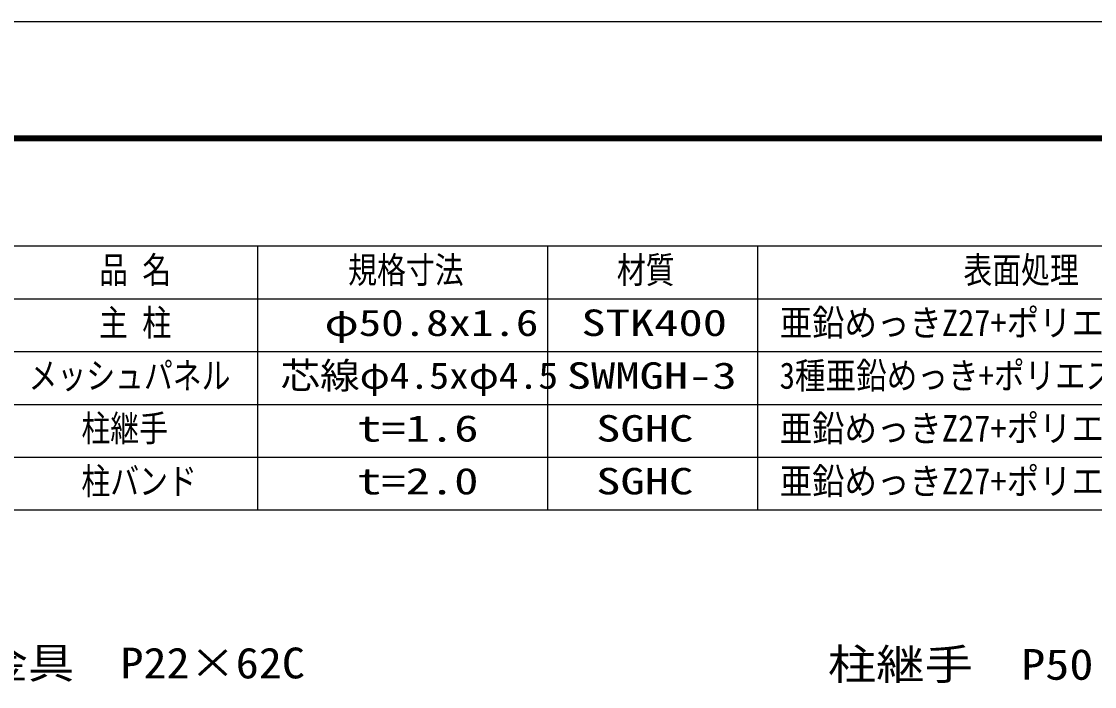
# Model space of a CAD drawing. Units: millimetres, scale not verified. Extents: x -2970 to 2970, y -2100 to 2100.
# Drawn here: x 1144 to 2317, y 1373 to 2100 of the extents above; entities that cross this region are included whole.
import ezdxf
from ezdxf.enums import TextEntityAlignment as Align

# ---------------------------------------------------------------- set-up
doc = ezdxf.new("R2010")
doc.units = ezdxf.units.MM
doc.header["$LTSCALE"] = 10
for name, color, linetype, lineweight in [('0-0_0', 7, 'Continuous', 25), ('0-1_1', 7, 'Continuous', 25), ('0-3_EXTCNT-L', 1, 'Continuous', 25)]:
    doc.layers.add(name, color=color, linetype=linetype, lineweight=lineweight)
doc.styles.add('ＭＳ ゴシック', font='')
doc.styles.get('ＭＳ ゴシック').set_extended_font_data('MS Gothic')

msp = doc.modelspace()

# ---------------------------------------------------------------- linework, layer by layer
at = {"layer": '0-0_0'}
for p, q in [((1026.35, 1854.76), (2578.16, 1854.76)), ((1402.15, 1854.76), (1402.15, 1566.27)), ((1719.39, 1854.76), (1719.39, 1566.27)), ((1948.65, 1854.76), (1948.65, 1566.27)), ((1026.35, 1797.06), (2578.16, 1797.06)), ((1026.35, 1739.36), (2578.16, 1739.36)), ((1026.35, 1681.66), (2578.16, 1681.66)), ((1026.35, 1623.97), (2578.16, 1623.97)), ((1026.35, 1566.27), (2578.16, 1566.27))]:
    msp.add_line(p, q, dxfattribs=at)
at = {"layer": '0-0_0', "color": 3}
msp.add_lwpolyline([(-2970, 2100), (2970, 2100), (2970, -2100), (-2970, -2100)], close=True, dxfattribs=at)
at = {"layer": '0-0_0'}
for points in [[(-2770, 1975), (2770, 1975), (2770, -1975), (-2770, -1975)], [(-2768.75, 1973.75), (2768.75, 1973.75), (2768.75, -1973.75), (-2768.75, -1973.75)], [(-2767.5, 1972.5), (2767.5, 1972.5), (2767.5, -1972.5), (-2767.5, -1972.5)], [(-2766.25, 1971.25), (2766.25, 1971.25), (2766.25, -1971.25), (-2766.25, -1971.25)], [(-2765, 1970), (2765, 1970), (2765, -1970), (-2765, -1970)]]:
    msp.add_lwpolyline(points, close=True, dxfattribs=at)

# ---------------------------------------------------------------- texts
at = {"layer": '0-1_1', "style": 'ＭＳ ゴシック'}
for s, height, width, p in [('品 名', 28.86, 0.8, (1229.2, 1805.4)), ('規格寸法', 28.89, 0.8, (1501.43, 1805.4)), ('材質', 28.89, 0.8, (1795.03, 1805.4)), ('表面処理', 28.89, 0.8, (2173.79, 1805.4)), ('主 柱', 28.86, 0.8, (1229.2, 1747.7)), ('φ50.8x1.6', 28.86, 1.25, (1475.6, 1747.7)), ('STK400', 28.89, 1.35, (1756.28, 1747.7)), ('亜鉛めっきZ27+ポリエステル粉体塗装', 28.89, 0.9, (1972.95, 1747.7)), ('メッシュパネル', 28.89, 0.8, (1152.07, 1690)), ('芯線φ4.5xφ4.5', 28.86, 1.1, (1427.39, 1690)), ('SWMGH-3', 28.89, 1.35, (1740.29, 1690)), ('3種亜鉛めっき+ポリエステル粉体塗装', 28.86, 0.85, (1972.95, 1690)), ('柱継手', 28.89, 0.8, (1209.83, 1632.31)), ('t=1.6', 28.89, 1.35, (1511.12, 1632.31)), ('SGHC', 28.89, 1.35, (1772.43, 1632.31)), ('亜鉛めっきZ27+ポリエステル粉体塗装', 28.89, 0.9, (1972.95, 1632.31)), ('柱バンド', 28.89, 0.8, (1209.83, 1574.61)), ('t=2.0', 28.89, 1.35, (1511.12, 1574.61)), ('SGHC', 28.89, 1.35, (1772.43, 1574.61)), ('亜鉛めっきZ27+ポリエステル粉体塗装', 28.89, 0.9, (1972.95, 1574.61))]:
    msp.add_text(s, height=height, dxfattribs=dict(at, width=width)).set_placement(p, align=Align.BOTTOM_LEFT)
at = {"layer": '0-3_EXTCNT-L', "color": 4, "style": 'ＭＳ ゴシック'}
for s, width, p in [('パネル金具\u3000P22×62C', 1.1, (949.39, 1372.1)), ('柱継手\u3000P50×113C', 1.15, (2025.64, 1370.61))]:
    msp.add_text(s, height=33.67, dxfattribs=dict(at, width=width)).set_placement(p, align=Align.BOTTOM_LEFT)

doc.saveas('drawing.dxf')
